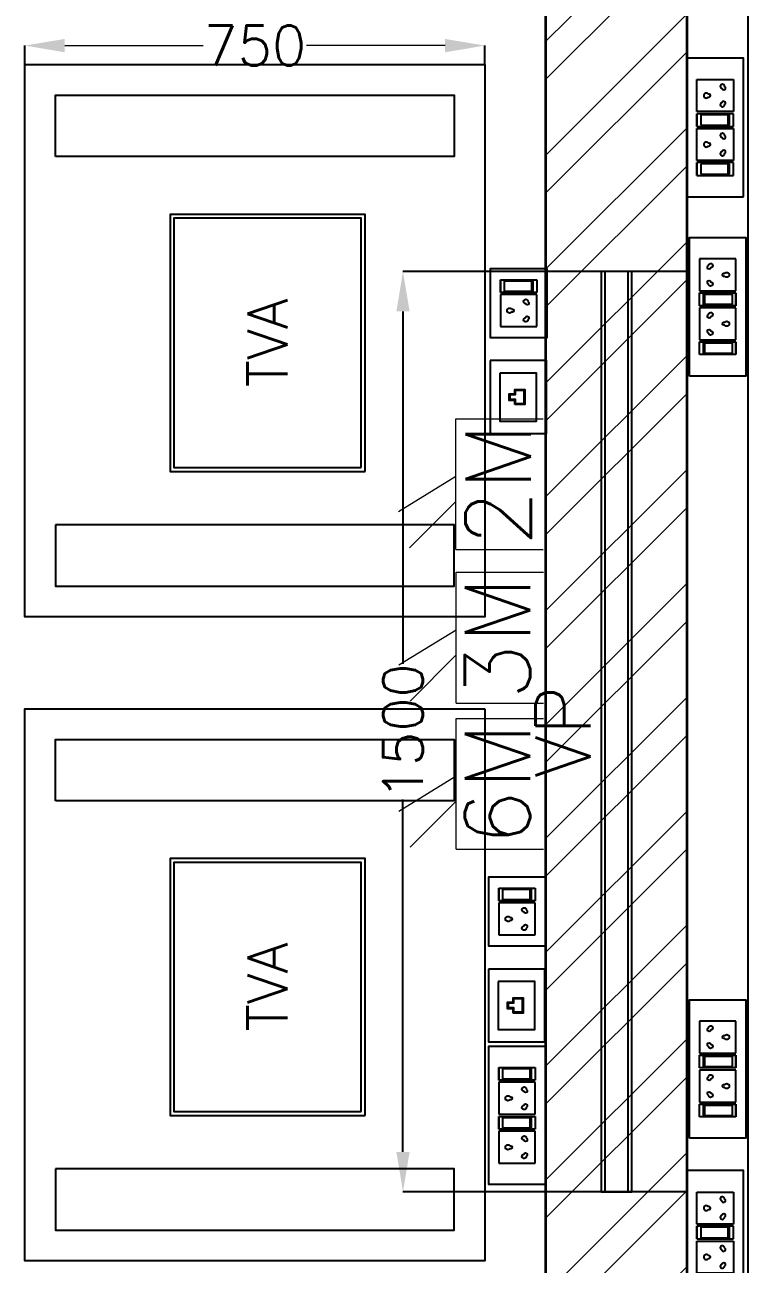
# Model space of a CAD drawing. Extents: x -52083 to 49512, y -145230 to 20224.
# Drawn here: x -37405 to -36226, y -131941 to -129921 of the extents above; entities that cross this region are included whole.
import ezdxf
from ezdxf.enums import TextEntityAlignment as Align

# ---------------------------------------------------------------- set-up
doc = ezdxf.new("R2010")
doc.units = 0
doc.header["$LTSCALE"] = 0.5
doc.header["$MEASUREMENT"] = 0
doc.header["$PDMODE"] = 32
for name, color, linetype, lineweight in [('3M Switch Board', 76, 'Continuous', 5), ('DIM', 3, 'Continuous', 5), ('Hatch-1', 8, 'Continuous', 5), ('Sa-Block Text', 7, 'Continuous', 18), ('wall-1', 7, 'Continuous', 35)]:
    doc.layers.add(name, color=color, linetype=linetype, lineweight=lineweight)
for name, color, linetype in [('SA-3MRP', 1, 'Continuous'), ('SA-6MRP', 1, 'Continuous'), ('SA-6MUP', 223, 'Continuous'), ('SA-FUR', 3, 'Continuous'), ('SA-Granite', 3, 'Continuous'), ('SA-Lan', 3, 'Continuous'), ('View Panle', 6, 'Continuous')]:
    doc.layers.add(name, color=color, linetype=linetype)
doc.styles.add('RomanS', font='romans.shx')
doc.styles.get("Standard").update_dxf_attribs({"font": 'romans.shx'})
doc.dimstyles.new('Sa-dim', dxfattribs={"dimtxt": 65, "dimasz": 65, "dimexe": 0, "dimexo": 0, "dimtad": 0, "dimdec": 0, "dimdsep": 46, "dimtxsty": 'Standard', "dimcen": 0, "dimclrd": 256, "dimclre": 7, "dimclrt": 1, "dimadec": 0, "dimazin": 0, "dimtfac": 1, "dimtdec": 0, "dimtmove": 0, "dimatfit": 3, "dimfxl": 1, "dimlwd": -1, "dimarcsym": 0})

# ---------------------------------------------------------------- blocks, each defined once
blk = doc.blocks.new('*U133')
at = {"ltscale": 300}
for p, q in [((-78.1, 29.8), (-78.1, -29.8)), ((-78.1, 29.8), (-78.1, -29.8)), ((-57.3, 29.8), (-78.1, 29.8)), ((-78.1, 29.8), (-57.3, 29.8)), ((-76.3, 23.3), (-76.3, -23.3)), ((-59.1, 23.3), (-76.3, 23.3)), ((-59.1, -23.3), (-59.1, 23.3)), ((-57.3, -29.8), (-57.3, 29.8)), ((-53.9, 29.8), (-1.7, 29.8)), ((-53.9, -29.8), (-53.9, 29.8)), ((-1.7, 29.8), (-1.7, -29.8)), ((1.7, 29.8), (1.7, -29.8)), ((1.7, 29.8), (1.7, -29.8)), ((22.5, 29.8), (1.7, 29.8)), ((1.7, 29.8), (22.5, 29.8)), ((3.5, 23.3), (3.5, -23.3)), ((20.7, 23.3), (3.5, 23.3)), ((20.7, -23.3), (20.7, 23.3)), ((22.5, -29.8), (22.5, 29.8)), ((25.9, -29.8), (25.9, 29.8)), ((25.9, 29.8), (78.1, 29.8)), ((78.1, 29.8), (78.1, -29.8)), ((-78.1, -29.8), (-57.3, -29.8)), ((-76.3, -21.2), (-59.1, -21.2)), ((-76.3, -23.3), (-59.1, -23.3)), ((-1.7, -29.8), (-53.9, -29.8)), ((1.7, -29.8), (22.5, -29.8)), ((3.5, -21.2), (20.7, -21.2)), ((3.5, -23.3), (20.7, -23.3)), ((78.1, -29.8), (25.9, -29.8))]:
    blk.add_line(p, q, dxfattribs=at)
blk.add_lwpolyline([(-113, -46), (113, -46), (113, 46), (-113, 46)], close=True, dxfattribs=at)
for centre, radius, start, end in [((-27.8, 14.7), 4.06, 307.1584, 232.8416), ((-27.8, 10.6), 2.59, 161.4031, 18.5969), ((52, 14.7), 4.06, 307.1584, 232.8416), ((52, 10.6), 2.59, 161.4031, 18.5969), ((-42.7, -11.6), 3.5, 5.2689, 272.51), ((-39.9, -14), 2.82, 202.6838, 75.0951), ((-15.7, -14), 2.82, 104.9049, 337.3162), ((-12.9, -11.6), 3.5, 267.49, 174.7311), ((37.1, -11.6), 3.5, 5.2689, 272.51), ((39.9, -14), 2.82, 202.6838, 75.0951), ((64.1, -14), 2.82, 104.9049, 337.3162), ((66.9, -11.6), 3.5, 267.49, 174.7311)]:
    blk.add_arc(centre, radius, start, end, dxfattribs=at)
at = {"layer": 'Sa-Block Text', "flags": 1}
for tag, p in [('PROJECTNAME', (102.4, 776)), ('FLOOR', (102.4, 686.5)), ('LABNAME', (102.4, 577)), ('ITEMNO:', (102.4, 479.7))]:
    blk.add_attdef(tag, text='', height=65, dxfattribs=at).set_placement(p, align=Align.MIDDLE_CENTER)
at = {"layer": 'Sa-Block Text'}
blk.add_attdef('CATALOGUE', text='', height=65, dxfattribs=at).set_placement((102.4, 360.5), align=Align.MIDDLE_CENTER)
blk = doc.blocks.new('vp')
at = {"layer": 'View Panle'}
blk.add_lwpolyline([(-750, 0), (750, 0), (750, 50), (-750, 50), (-750, 0), (-750, 6), (750, 6), (750, 44), (-750, 44)], dxfattribs=at)
at = {"layer": 'View Panle', "color": 7, "style": 'RomanS'}
blk.add_text('VP', height=90, rotation=359.9977, dxfattribs=at).set_placement((-75.1, 67.2))
blk = doc.blocks.new('*D1201')
at = {"color": 7, "lineweight": -2}
for p, q in [((-36555.5, -130323.2), (-36788.5, -130323.2)), ((-36555.5, -131823.2), (-36788.5, -131823.2))]:
    blk.add_line(p, q, dxfattribs=at)
for p, q in [((-36788.5, -130388.2), (-36788.5, -130962.7)), ((-36788.5, -131758.2), (-36788.5, -131183.7))]:
    blk.add_line(p, q)
for points in [[(-36799.3, -130388.2), (-36777.7, -130388.2), (-36788.5, -130323.2)], [(-36799.3, -131758.2), (-36777.7, -131758.2), (-36788.5, -131823.2)]]:
    blk.add_solid(points)
at = {"layer": 'Defpoints', "color": 0}
for p in [(-36555.5, -130323.2), (-36788.5, -131823.2), (-36555.5, -131823.2)]:
    blk.add_point(p, dxfattribs=at)
at = {"color": 1, "insert": (-36788.5, -131073.2), "char_height": 65, "attachment_point": 5, "rotation": 90}
blk.add_mtext('1500', dxfattribs=at)
blk = doc.blocks.new('900 x 750 avt')
at = {"color": 30}
for points in [[(663.2, 195.3), (244.3, 195.3), (244.3, 513.2), (663.2, 513.2)], [(656.8, 201.6), (250.6, 201.6), (250.6, 506.8), (656.8, 506.8)]]:
    blk.add_lwpolyline(points, close=True, dxfattribs=at)
at = {"layer": 'SA-Granite', "color": 30}
for points in [[(0, 0), (900, 0), (900, 750), (0, 750)], [(150, 700), (50, 700), (50, 50), (150, 50)], [(750, 700), (850, 700), (850, 50), (750, 50)]]:
    blk.add_lwpolyline(points, close=True, dxfattribs=at)
at = {"insert": (453.7, 354.2), "char_height": 65, "width": 175.432, "attachment_point": 5}
blk.add_mtext('{\\C7;AVT}', dxfattribs=at)
blk = doc.blocks.new('*D1202')
at = {"layer": 'Defpoints', "color": 0}
for p in [(-36654.9, -129954.8), (-37404.9, -129985.7), (-36654.9, -129985.7)]:
    blk.add_point(p, dxfattribs=at)
at = {"layer": 'DIM', "color": 7, "lineweight": -2}
for p, q in [((-37404.9, -129985.7), (-37404.9, -129954.8)), ((-36654.9, -129985.7), (-36654.9, -129954.8))]:
    blk.add_line(p, q, dxfattribs=at)
at = {"layer": 'DIM'}
for p, q in [((-37339.9, -129954.8), (-37114.1, -129954.8)), ((-36719.9, -129954.8), (-36945.7, -129954.8))]:
    blk.add_line(p, q, dxfattribs=at)
for points in [[(-37339.9, -129944), (-37339.9, -129965.7), (-37404.9, -129954.8)], [(-36719.9, -129944), (-36719.9, -129965.7), (-36654.9, -129954.8)]]:
    blk.add_solid(points, dxfattribs=at)
at = {"layer": 'DIM', "color": 1, "insert": (-37029.9, -129954.8), "char_height": 65, "attachment_point": 5}
blk.add_mtext('750', dxfattribs=at)
blk = doc.blocks.new('3M-RP')
for p, q in [((18.3, 75.8), (18.3, 16.2)), ((18.3, 75.8), (18.3, 16.2)), ((39.1, 75.8), (18.3, 75.8)), ((18.3, 75.8), (39.1, 75.8)), ((20.1, 69.3), (20.1, 22.7)), ((37.3, 69.3), (20.1, 69.3)), ((37.3, 22.7), (37.3, 69.3)), ((39.1, 16.2), (39.1, 75.8)), ((42.5, 75.8), (94.7, 75.8)), ((42.5, 16.2), (42.5, 75.8)), ((94.7, 75.8), (94.7, 16.2)), ((20.1, 24.8), (37.3, 24.8)), ((20.1, 22.7), (37.3, 22.7)), ((18.3, 16.2), (39.1, 16.2)), ((94.7, 16.2), (42.5, 16.2))]:
    blk.add_line(p, q)
blk.add_lwpolyline([(0, 0), (113, 0), (113, 92), (0, 92)], close=True)
for centre, radius, start, end in [((68.6, 60.7), 4.06, 307.1584, 232.8416), ((68.6, 56.6), 2.59, 161.4031, 18.5969), ((53.7, 34.4), 3.5, 5.2689, 272.51), ((56.5, 32), 2.82, 202.6838, 75.0951), ((80.7, 32), 2.82, 104.9049, 337.3162), ((83.5, 34.4), 3.5, 267.49, 174.7311)]:
    blk.add_arc(centre, radius, start, end)
at = {"layer": 'Sa-Block Text', "flags": 1}
for tag, p in [('LAB', (56.5, 92)), ('ITEM', (56.5, -35)), ('CATALOGUE', (87, -160))]:
    blk.add_attdef(tag, text='', height=65, dxfattribs=at).set_placement(p, align=Align.MIDDLE_CENTER)
blk = doc.blocks.new('*U684')
for p, q in [((-78.1, 29.8), (-78.1, -29.8)), ((-78.1, 29.8), (-78.1, -29.8)), ((-57.3, 29.8), (-78.1, 29.8)), ((-78.1, 29.8), (-57.3, 29.8)), ((-76.3, 23.3), (-76.3, -23.3)), ((-59.1, 23.3), (-76.3, 23.3)), ((-59.1, -23.3), (-59.1, 23.3)), ((-57.3, -29.8), (-57.3, 29.8)), ((-53.9, 29.8), (-1.7, 29.8)), ((-53.9, -29.8), (-53.9, 29.8)), ((-1.7, 29.8), (-1.7, -29.8)), ((1.7, 29.8), (1.7, -29.8)), ((1.7, 29.8), (1.7, -29.8)), ((22.5, 29.8), (1.7, 29.8)), ((1.7, 29.8), (22.5, 29.8)), ((3.5, 23.3), (3.5, -23.3)), ((20.7, 23.3), (3.5, 23.3)), ((20.7, -23.3), (20.7, 23.3)), ((22.5, -29.8), (22.5, 29.8)), ((25.9, -29.8), (25.9, 29.8)), ((25.9, 29.8), (78.1, 29.8)), ((78.1, 29.8), (78.1, -29.8)), ((-78.1, -29.8), (-57.3, -29.8)), ((-76.3, -21.2), (-59.1, -21.2)), ((-76.3, -23.3), (-59.1, -23.3)), ((-1.7, -29.8), (-53.9, -29.8)), ((1.7, -29.8), (22.5, -29.8)), ((3.5, -21.2), (20.7, -21.2)), ((3.5, -23.3), (20.7, -23.3)), ((78.1, -29.8), (25.9, -29.8))]:
    blk.add_line(p, q)
blk.add_lwpolyline([(-113, -46), (113, -46), (113, 46), (-113, 46)], close=True)
for centre, radius, start, end in [((-27.8, 14.7), 4.06, 307.1584, 232.8416), ((-27.8, 10.6), 2.59, 161.4031, 18.5969), ((52, 14.7), 4.06, 307.1584, 232.8416), ((52, 10.6), 2.59, 161.4031, 18.5969), ((-42.7, -11.6), 3.5, 5.2689, 272.51), ((-39.9, -14), 2.82, 202.6838, 75.0951), ((-15.7, -14), 2.82, 104.9049, 337.3162), ((-12.9, -11.6), 3.5, 267.49, 174.7311), ((37.1, -11.6), 3.5, 5.2689, 272.51), ((39.9, -14), 2.82, 202.6838, 75.0951), ((64.1, -14), 2.82, 104.9049, 337.3162), ((66.9, -11.6), 3.5, 267.49, 174.7311)]:
    blk.add_arc(centre, radius, start, end)
at = {"layer": 'Sa-Block Text', "flags": 1}
for tag, p in [('PROJECTNAME', (14.8, 619.1)), ('FLOOR', (14.8, 529.6)), ('LABNAME', (14.8, 420.1)), ('ITEMNO:', (14.8, 322.8))]:
    blk.add_attdef(tag, text='', height=65, dxfattribs=at).set_placement(p, align=Align.MIDDLE_CENTER)
at = {"layer": 'Sa-Block Text'}
blk.add_attdef('CATALOGUE', text='', height=65, dxfattribs=at).set_placement((14.8, 173.9), align=Align.MIDDLE_CENTER)
blk = doc.blocks.new('*U685')
for points in [[(-59.4, 46), (59.4, 46), (59.4, -46), (-59.4, -46)], [(-39.1, 29.8), (39.1, 29.8), (39.1, -29.8), (-39.1, -29.8)], [(12.4, 5.6), (5.4, 5.6), (5.4, 14.6), (-5.4, 14.6), (-5.4, 5.6), (-12.4, 5.6), (-12.4, -10.5), (12.4, -10.5)], [(11.1, 4.3), (4.1, 4.3), (4.1, 13.4), (-4.1, 13.4), (-4.1, 4.3), (-11.1, 4.3), (-11.1, -9.2), (11.1, -9.2)]]:
    blk.add_lwpolyline(points, close=True)
at = {"layer": 'Sa-Block Text', "flags": 1}
for tag, p in [('PROJECTNAME', (15.2, 670.6)), ('FLOOR', (15.2, 581.1)), ('LABNAME', (15.2, 471.6)), ('ITEMNO:', (15.2, 374.3))]:
    blk.add_attdef(tag, text='', height=65, dxfattribs=at).set_placement(p, align=Align.MIDDLE_CENTER)
at = {"layer": 'Sa-Block Text'}
blk.add_attdef('CATALOGUE', text='', height=65, dxfattribs=at).set_placement((15.2, 223), align=Align.MIDDLE_CENTER)
blk = doc.blocks.new('*U130')
for p, q in [((-78.1, 29.8), (-78.1, -29.8)), ((-78.1, 29.8), (-78.1, -29.8)), ((-57.3, 29.8), (-78.1, 29.8)), ((-78.1, 29.8), (-57.3, 29.8)), ((-76.3, 23.3), (-76.3, -23.3)), ((-59.1, 23.3), (-76.3, 23.3)), ((-59.1, -23.3), (-59.1, 23.3)), ((-57.3, -29.8), (-57.3, 29.8)), ((-53.9, 29.8), (-1.7, 29.8)), ((-53.9, -29.8), (-53.9, 29.8)), ((-1.7, 29.8), (-1.7, -29.8)), ((1.7, 29.8), (1.7, -29.8)), ((1.7, 29.8), (1.7, -29.8)), ((22.5, 29.8), (1.7, 29.8)), ((1.7, 29.8), (22.5, 29.8)), ((3.5, 23.3), (3.5, -23.3)), ((20.7, 23.3), (3.5, 23.3)), ((20.7, -23.3), (20.7, 23.3)), ((22.5, -29.8), (22.5, 29.8)), ((25.9, -29.8), (25.9, 29.8)), ((25.9, 29.8), (78.1, 29.8)), ((78.1, 29.8), (78.1, -29.8)), ((-78.1, -29.8), (-57.3, -29.8)), ((-76.3, -21.2), (-59.1, -21.2)), ((-76.3, -23.3), (-59.1, -23.3)), ((-1.7, -29.8), (-53.9, -29.8)), ((1.7, -29.8), (22.5, -29.8)), ((3.5, -21.2), (20.7, -21.2)), ((3.5, -23.3), (20.7, -23.3)), ((78.1, -29.8), (25.9, -29.8))]:
    blk.add_line(p, q)
blk.add_lwpolyline([(-113, -46), (113, -46), (113, 46), (-113, 46)], close=True)
for centre, radius, start, end in [((-27.8, 14.7), 4.06, 307.1584, 232.8416), ((-27.8, 10.6), 2.59, 161.4031, 18.5969), ((52, 14.7), 4.06, 307.1584, 232.8416), ((52, 10.6), 2.59, 161.4031, 18.5969), ((-42.7, -11.6), 3.5, 5.2689, 272.51), ((-39.9, -14), 2.82, 202.6838, 75.0951), ((-15.7, -14), 2.82, 104.9049, 337.3162), ((-12.9, -11.6), 3.5, 267.49, 174.7311), ((37.1, -11.6), 3.5, 5.2689, 272.51), ((39.9, -14), 2.82, 202.6838, 75.0951), ((64.1, -14), 2.82, 104.9049, 337.3162), ((66.9, -11.6), 3.5, 267.49, 174.7311)]:
    blk.add_arc(centre, radius, start, end)
at = {"layer": 'Sa-Block Text', "flags": 1}
for tag, p in [('PROJECTNAME', (14.8, 619.1)), ('FLOOR', (14.8, 529.6)), ('LABNAME', (14.8, 420.1)), ('ITEMNO:', (14.8, 322.8))]:
    blk.add_attdef(tag, text='', height=65, dxfattribs=at).set_placement(p, align=Align.MIDDLE_CENTER)
at = {"layer": 'Sa-Block Text'}
blk.add_attdef('CATALOGUE', text='', height=65, dxfattribs=at).set_placement((14.8, 173.9), align=Align.MIDDLE_CENTER)
blk = doc.blocks.new('BARE')
at = {"layer": 'Hatch-1'}
h = blk.add_hatch(dxfattribs=at)
h.set_pattern_fill('ANSI32,_O', color=256, scale=350)
h.set_pattern_definition([(45, (22946.7, -16431.28), (-92.80777, 92.80777), []), (45, (23008.57, -16431.28), (-92.80777, 92.80777), [])])
h.paths.add_polyline_path([(-19003.5, -31874.6), (-18773.5, -31874.6), (-18773.5, -36159.6), (-19003.5, -36159.6)])
for p, q in [((-18773.5, -33267.1), (-19003.5, -33267.1)), ((-18773.5, -34767.1), (-19003.5, -34767.1))]:
    blk.add_line(p, q)
at = {"color": 3}
blk.add_lwpolyline([(-18773.5, -31944.6), (-18773.5, -36059.6), (-18673.8, -36059.6), (-18673.8, -31949.6)], dxfattribs=at)
at = {"layer": '3M Switch Board', "color": 84}
for p, q in [((-19150.3, -33506.9), (-19008.1, -33506.9)), ((-19150.3, -33720.1), (-19150.3, -33506.9)), ((-19150.3, -33601.3), (-19243.8, -33658.6)), ((-19150.3, -33641.8), (-19225.7, -33717.1)), ((-19150.3, -33720.1), (-19008.1, -33720.1)), ((-19149.6, -33757.1), (-19007.4, -33757.1)), ((-19149.6, -33970.4), (-19149.6, -33757.1)), ((-19149.6, -33851.5), (-19243, -33908.8)), ((-19149.6, -33892), (-19224.9, -33967.4)), ((-19149.6, -33970.4), (-19007.4, -33970.4)), ((-19149.6, -33995.3), (-19007.4, -33995.3)), ((-19149.6, -34208.5), (-19149.6, -33995.3)), ((-19149.6, -34089.7), (-19243, -34147)), ((-19149.6, -34130.1), (-19224.9, -34205.5)), ((-19149.6, -34208.5), (-19007.4, -34208.5))]:
    blk.add_line(p, q, dxfattribs=at)
at = {"layer": 'Hatch-1'}
blk.add_lwpolyline([(-19003.5, -31824.6), (-18773.5, -31824.6), (-18773.5, -36159.6), (-19003.5, -36159.6)], close=True, dxfattribs=at)
at = {"layer": 'wall-1', "color": 7}
for p, q in [((-19003.5, -36159.6), (-19003.5, -31824.6)), ((-18773.5, -36159.6), (-18773.5, -31824.6))]:
    blk.add_line(p, q, dxfattribs=at)
blk.add_lwpolyline([(-19003.5, -36159.6), (-19003.5, -31824.6)], dxfattribs=at)
at = {"layer": 'SA-3MRP', "color": 7, "xscale": -1, "rotation": 90}
for p in [(-19002, -33262), (-19004.7, -34253.7)]:
    blk.add_blockref('3M-RP', p, dxfattribs=at)
at = {"layer": 'SA-6MRP', "color": 7, "xscale": -1, "rotation": 270}
for p in [(-18723.5, -33324.3), (-18723.5, -34566.9)]:
    blk.add_blockref('*U133', p, dxfattribs=at)
at = {"layer": 'SA-6MUP', "color": 7, "rotation": 90}
for p in [(-18727.5, -33032.1), (-18727.5, -34845.6)]:
    blk.add_blockref('*U130', p, dxfattribs=at)
at = {"layer": 'SA-6MUP', "color": 7, "xscale": -1, "rotation": 90}
blk.add_blockref('*U684', (-19050.7, -34642.4), dxfattribs=at)
at = {"layer": 'SA-FUR', "color": 7, "xscale": -1, "rotation": 90}
for p in [(-19103, -32929.6), (-19103, -33979.6)]:
    blk.add_blockref('900 x 750 avt', p, dxfattribs=at)
at = {"layer": 'SA-Lan', "color": 7, "xscale": -1, "rotation": 90}
for p in [(-19048.6, -33471.5), (-19051.3, -34463.3)]:
    blk.add_blockref('*U685', p, dxfattribs=at)
at = {"layer": 'View Panle', "rotation": 90}
blk.add_blockref('vp', (-18863.5, -34017.1), dxfattribs=at)
at = {"layer": '3M Switch Board', "color": 84}
for s, p in [('2M', (-19028.1, -33714.8)), ('3M', (-19029.3, -33965)), ('6M', (-19029.2, -34203.2))]:
    blk.add_text(s, height=106.61, rotation=90, dxfattribs=at).set_placement(p)
at = {"layer": 'SA-FUR', "color": 7}
for p in [(-11828.1, -20212.7), (-10178.1, -20212.7), (-8528.1, -20212.7), (-12428.4, -24228.4), (-10778.4, -24228.4), (-9128.4, -24228.4)]:
    blk.add_attdef('LS##90', text='', height=65, dxfattribs=at).set_placement(p, align=Align.CENTER)
at = {"color": 4}
dim = blk.add_aligned_dim(p1=(-19003.5, -33267.1), p2=(-19003.5, -34767.1), distance=-233, dimstyle='Sa-dim', dxfattribs=at)
dim.commit()
dim.dimension.update_dxf_attribs({"geometry": '*D1201', "text_midpoint": (-19236.5, -34017.1), "insert": (17552, 97056.2)})
at = {"layer": 'DIM', "color": 7}
dim = blk.add_linear_dim(base=(-19103, -32898.7), p1=(-19853, -32929.6), p2=(-19103, -32929.6), angle=180, dimstyle='Sa-dim', dxfattribs=at)
dim.commit()
dim.dimension.update_dxf_attribs({"geometry": '*D1202', "text_midpoint": (-19478, -32898.7), "insert": (17552, 97056.2)})

msp = doc.modelspace()

# ---------------------------------------------------------------- block references
at = {"color": 240}
msp.add_blockref('BARE', (-17552, -97056.2, 2637.8), dxfattribs=at)

doc.saveas('drawing.dxf')
